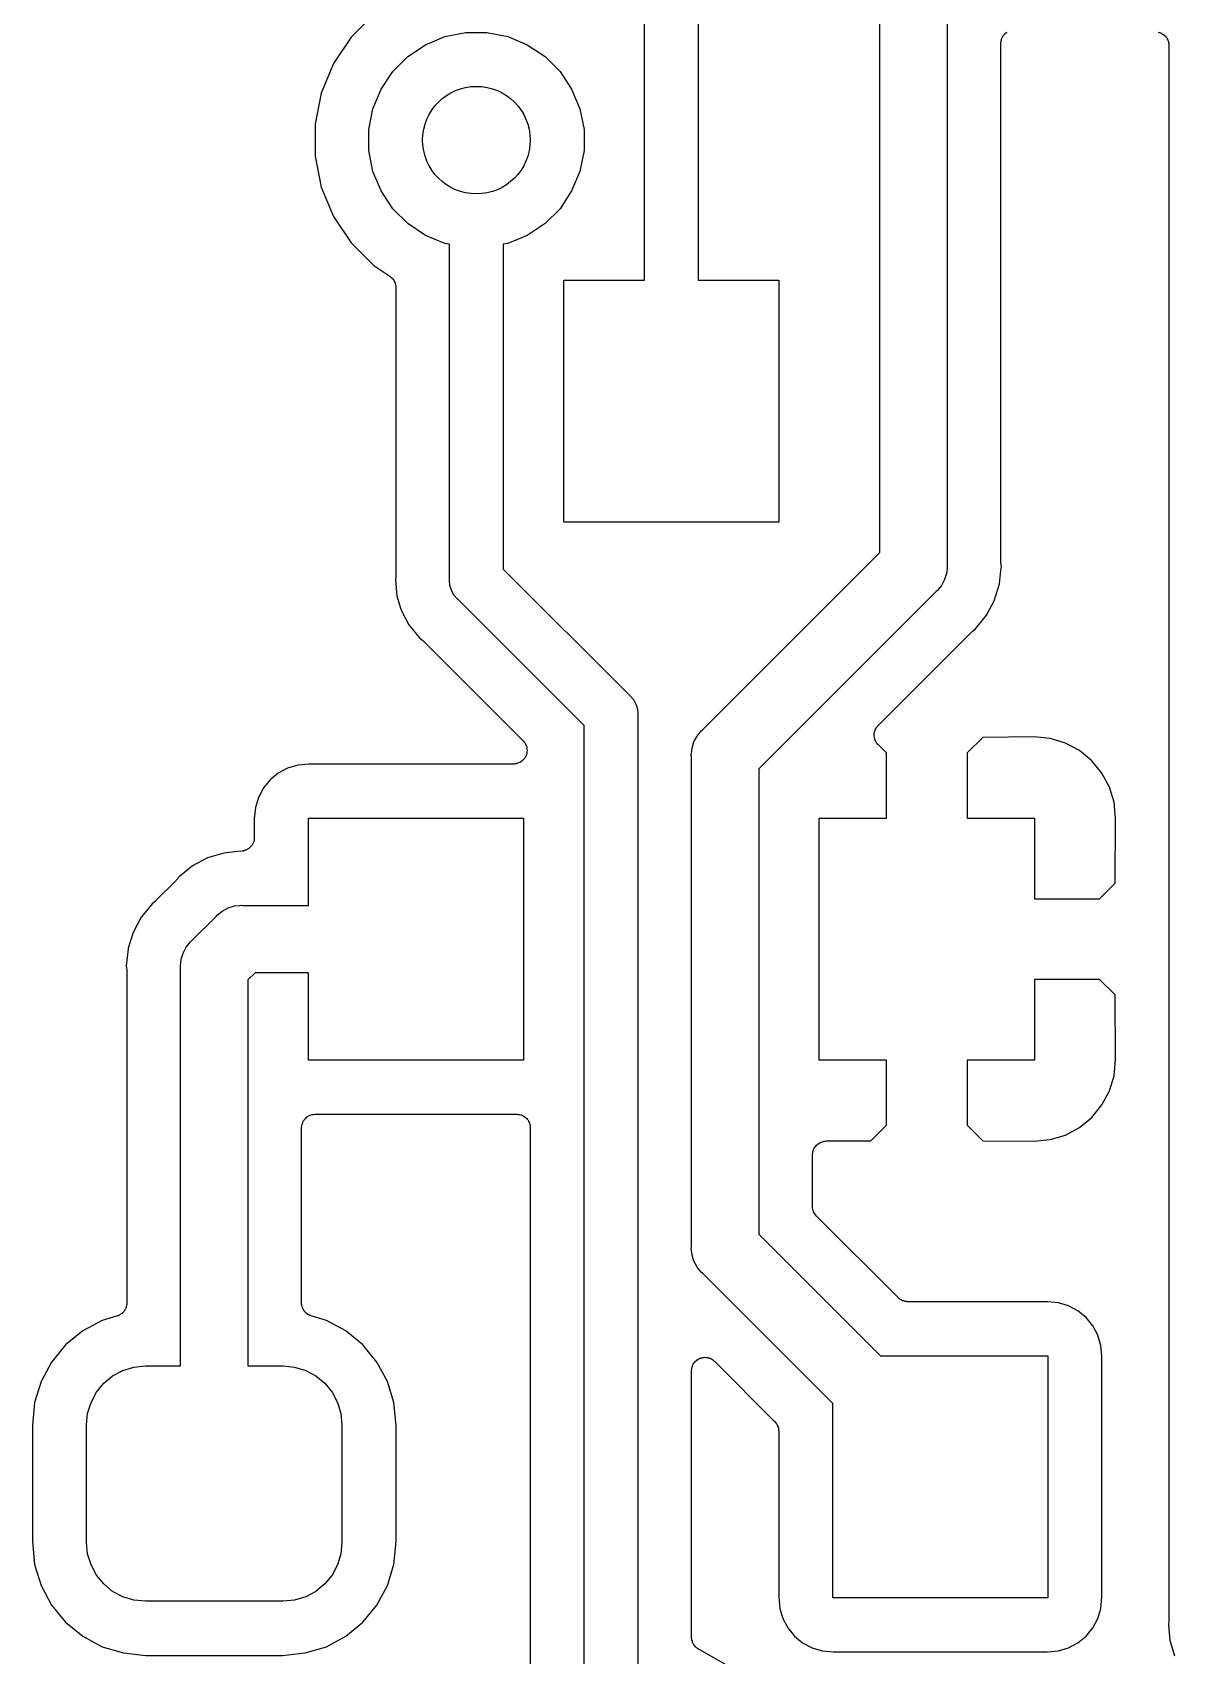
# Model space of a CAD drawing. Extents: x 150 to 178.5, y -114.8 to -80.
# Drawn here: x 164.72 to 168.97, y -110.06 to -104.03 of the extents above; entities that cross this region are included whole.
import ezdxf

# ---------------------------------------------------------------- set-up
doc = ezdxf.new("R2010")
doc.units = 0
doc.header["$MEASUREMENT"] = 0
doc.layers.add('BLACK', color=7, linetype='CONTINUOUS')

msp = doc.modelspace()

# ---------------------------------------------------------------- linework, layer by layer
at = {"layer": 'BLACK', "linetype": 'CONTINUOUS'}
for p, q in [((167, -104.95), (167, -101.345)), ((167.2, -101.381), (167.2, -104.95)), ((168.125, -103.938), (168.125, -106.009)), ((165.993, -103.962), (165.909, -104.046)), ((167.875, -105.963), (167.875, -103.983)), ((165.909, -104.046), (165.843, -104.144)), ((166.186, -104.074), (166.258, -104.044)), ((166.258, -104.044), (166.336, -104.029)), ((166.336, -104.029), (166.414, -104.029)), ((166.414, -104.029), (166.492, -104.044)), ((166.492, -104.044), (166.564, -104.074)), ((168.326, -104.059), (168.327, -104.057)), ((168.326, -104.062), (168.326, -104.059)), ((168.327, -104.055), (168.328, -104.052)), ((168.327, -104.057), (168.327, -104.055)), ((168.328, -104.052), (168.329, -104.05)), ((168.329, -104.05), (168.33, -104.048)), ((168.33, -104.048), (168.331, -104.046)), ((168.331, -104.046), (168.332, -104.043)), ((168.332, -104.043), (168.334, -104.041)), ((168.334, -104.041), (168.335, -104.039)), ((168.335, -104.039), (168.336, -104.038)), ((168.336, -104.038), (168.338, -104.036)), ((168.338, -104.036), (168.34, -104.034)), ((168.34, -104.034), (168.342, -104.032)), ((168.342, -104.032), (168.343, -104.031)), ((168.343, -104.031), (168.346, -104.029)), ((168.346, -104.029), (168.348, -104.028)), ((168.91, -104.027), (168.915, -104.029)), ((168.915, -104.029), (168.919, -104.03)), ((168.919, -104.03), (168.92, -104.03)), ((168.92, -104.03), (168.92, -104.03)), ((168.92, -104.03), (168.924, -104.033)), ((168.924, -104.033), (168.928, -104.035)), ((168.928, -104.035), (168.928, -104.035)), ((168.928, -104.035), (168.928, -104.035)), ((168.928, -104.035), (168.932, -104.038)), ((168.932, -104.038), (168.935, -104.041)), ((168.935, -104.041), (168.936, -104.041)), ((168.936, -104.041), (168.936, -104.041)), ((168.936, -104.041), (168.939, -104.045)), ((168.939, -104.045), (168.942, -104.049)), ((168.942, -104.049), (168.942, -104.049)), ((168.942, -104.049), (168.942, -104.049)), ((168.942, -104.049), (168.944, -104.053)), ((168.944, -104.053), (168.946, -104.057)), ((168.946, -104.057), (168.946, -104.057)), ((168.946, -104.057), (168.946, -104.057)), ((168.946, -104.057), (168.948, -104.062)), ((166.064, -104.174), (166.12, -104.118)), ((166.12, -104.118), (166.186, -104.074)), ((166.564, -104.074), (166.63, -104.118)), ((166.63, -104.118), (166.686, -104.174)), ((168.325, -104.064), (168.326, -104.062)), ((168.325, -104.066), (168.325, -104.064)), ((168.325, -104.069), (168.325, -104.066)), ((168.325, -105.997), (168.325, -104.069)), ((168.325, -104.069), (168.325, -104.069)), ((168.948, -104.062), (168.949, -104.066)), ((168.949, -104.066), (168.949, -104.067)), ((168.949, -104.067), (168.949, -104.067)), ((168.949, -104.067), (168.95, -104.071)), ((168.95, -104.071), (168.95, -104.076)), ((168.95, -104.076), (168.95, -109.933)), ((165.843, -104.144), (165.798, -104.254)), ((166.021, -104.239), (166.064, -104.174)), ((166.686, -104.174), (166.729, -104.239)), ((165.99, -104.312), (166.021, -104.239)), ((166.729, -104.239), (166.76, -104.312)), ((165.798, -104.254), (165.775, -104.369)), ((165.975, -104.389), (165.99, -104.312)), ((166.76, -104.312), (166.775, -104.389)), ((165.775, -104.369), (165.775, -104.488)), ((165.975, -104.468), (165.975, -104.389)), ((166.775, -104.389), (166.775, -104.468)), ((165.99, -104.545), (165.975, -104.468)), ((166.775, -104.468), (166.76, -104.545)), ((165.775, -104.488), (165.798, -104.604)), ((166.021, -104.618), (165.99, -104.545)), ((166.76, -104.545), (166.729, -104.618)), ((165.798, -104.604), (165.843, -104.713)), ((166.064, -104.684), (166.021, -104.618)), ((166.729, -104.618), (166.686, -104.684)), ((165.843, -104.713), (165.909, -104.811)), ((166.12, -104.739), (166.064, -104.684)), ((166.686, -104.684), (166.63, -104.739)), ((166.186, -104.783), (166.12, -104.739)), ((166.258, -104.813), (166.186, -104.783)), ((166.564, -104.783), (166.492, -104.813)), ((166.63, -104.739), (166.564, -104.783)), ((165.909, -104.811), (165.993, -104.895)), ((166.275, -104.816), (166.258, -104.813)), ((166.275, -106.06), (166.275, -104.816)), ((166.492, -104.813), (166.475, -104.816)), ((166.475, -104.816), (166.475, -106.024)), ((165.993, -104.895), (166.053, -104.935)), ((166.053, -104.935), (166.053, -104.935)), ((166.053, -104.935), (166.053, -104.935)), ((166.053, -104.935), (166.053, -104.935)), ((166.053, -104.935), (166.053, -104.935)), ((166.053, -104.935), (166.057, -104.938)), ((166.057, -104.938), (166.06, -104.941)), ((166.06, -104.941), (166.061, -104.941)), ((166.061, -104.941), (166.061, -104.942)), ((166.061, -104.942), (166.064, -104.945)), ((166.064, -104.945), (166.067, -104.949)), ((166.067, -104.949), (166.067, -104.949)), ((166.067, -104.949), (166.067, -104.949)), ((166.067, -104.949), (166.069, -104.953)), ((166.069, -104.953), (166.071, -104.957)), ((166.071, -104.957), (166.071, -104.958)), ((166.071, -104.958), (166.071, -104.958)), ((166.071, -104.958), (166.073, -104.962)), ((166.073, -104.962), (166.074, -104.967)), ((166.7, -105.85), (166.7, -104.95)), ((166.7, -104.95), (167, -104.95)), ((167.2, -104.95), (167.5, -104.95)), ((167.5, -104.95), (167.5, -105.85)), ((166.074, -104.967), (166.074, -104.967)), ((166.074, -104.967), (166.074, -104.967)), ((166.074, -104.967), (166.075, -104.972)), ((166.075, -104.972), (166.075, -104.976)), ((166.075, -104.976), (166.075, -106.048)), ((167.5, -105.85), (166.7, -105.85)), ((167.216, -106.622), (167.875, -105.963)), ((166.075, -106.048), (166.075, -106.049)), ((166.075, -106.049), (166.075, -106.051)), ((166.075, -106.051), (166.075, -106.053)), ((166.475, -106.024), (166.942, -106.491)), ((168.123, -106.04), (168.116, -106.063)), ((168.125, -106.021), (168.123, -106.04)), ((168.125, -106.009), (168.126, -106.015)), ((168.126, -106.015), (168.125, -106.021)), ((168.125, -106.021), (168.125, -106.021)), ((168.32, -106.079), (168.325, -106.029)), ((168.325, -105.999), (168.325, -105.997)), ((168.325, -106.001), (168.325, -105.999)), ((168.327, -106.015), (168.325, -106.001)), ((168.325, -106.001), (168.325, -106.001)), ((168.325, -106.029), (168.327, -106.015)), ((168.325, -106.029), (168.325, -106.029)), ((166.075, -106.053), (166.074, -106.065)), ((166.074, -106.065), (166.079, -106.124)), ((166.275, -106.065), (166.275, -106.06)), ((166.276, -106.085), (166.275, -106.065)), ((166.282, -106.103), (166.276, -106.085)), ((166.291, -106.121), (166.282, -106.103)), ((166.282, -106.103), (166.282, -106.103)), ((168.084, -106.108), (167.425, -106.767)), ((168.089, -106.104), (168.084, -106.108)), ((168.093, -106.099), (168.089, -106.104)), ((168.104, -106.085), (168.093, -106.099)), ((168.093, -106.099), (168.093, -106.099)), ((168.116, -106.063), (168.104, -106.085)), ((168.104, -106.085), (168.104, -106.085)), ((168.302, -106.138), (168.32, -106.079)), ((166.079, -106.124), (166.093, -106.17)), ((166.093, -106.17), (166.093, -106.17)), ((166.093, -106.17), (166.096, -106.18)), ((166.304, -106.136), (166.291, -106.121)), ((166.308, -106.139), (166.304, -106.136)), ((166.775, -106.606), (166.308, -106.139)), ((168.272, -106.196), (168.302, -106.14)), ((168.302, -106.14), (168.302, -106.138)), ((168.302, -106.138), (168.302, -106.138)), ((166.096, -106.18), (166.124, -106.232)), ((166.124, -106.232), (166.162, -106.278)), ((168.231, -106.246), (168.262, -106.208)), ((168.262, -106.208), (168.272, -106.196)), ((168.262, -106.208), (168.262, -106.208)), ((166.162, -106.278), (166.171, -106.286)), ((166.171, -106.286), (166.172, -106.286)), ((166.172, -106.286), (166.173, -106.288)), ((166.173, -106.288), (166.175, -106.289)), ((166.175, -106.289), (166.549, -106.663)), ((167.869, -106.606), (168.217, -106.258)), ((168.217, -106.257), (168.219, -106.256)), ((168.217, -106.258), (168.217, -106.257)), ((168.219, -106.256), (168.22, -106.255)), ((168.22, -106.255), (168.231, -106.246)), ((166.942, -106.491), (166.946, -106.494)), ((166.946, -106.494), (166.959, -106.509)), ((166.959, -106.509), (166.965, -106.522)), ((166.965, -106.522), (166.968, -106.527)), ((166.968, -106.527), (166.971, -106.537)), ((166.971, -106.537), (166.974, -106.545)), ((166.974, -106.545), (166.975, -106.56)), ((166.975, -106.56), (166.975, -106.56)), ((166.975, -106.56), (166.975, -106.565)), ((166.975, -106.565), (166.975, -106.57)), ((166.975, -106.57), (166.975, -110.142)), ((166.775, -110.199), (166.775, -106.606)), ((167.184, -106.667), (167.196, -106.645)), ((167.196, -106.645), (167.211, -106.626)), ((167.211, -106.626), (167.216, -106.622)), ((167.854, -106.636), (167.855, -106.632)), ((167.854, -106.641), (167.854, -106.636)), ((167.854, -106.646), (167.854, -106.641)), ((167.854, -106.641), (167.854, -106.641)), ((167.854, -106.641), (167.854, -106.641)), ((167.855, -106.651), (167.854, -106.646)), ((167.855, -106.631), (167.856, -106.627)), ((167.855, -106.632), (167.855, -106.631)), ((167.855, -106.631), (167.855, -106.631)), ((167.856, -106.656), (167.855, -106.651)), ((167.855, -106.651), (167.855, -106.651)), ((167.855, -106.651), (167.855, -106.651)), ((167.856, -106.627), (167.858, -106.622)), ((167.857, -106.66), (167.856, -106.656)), ((167.858, -106.622), (167.86, -106.618)), ((167.858, -106.622), (167.858, -106.622)), ((167.858, -106.622), (167.858, -106.622)), ((167.86, -106.618), (167.862, -106.614)), ((167.862, -106.614), (167.862, -106.613)), ((167.862, -106.613), (167.863, -106.613)), ((167.863, -106.613), (167.866, -106.61)), ((167.866, -106.61), (167.869, -106.606)), ((168.258, -106.65), (168.2, -106.708)), ((168.448, -106.648), (168.258, -106.65)), ((168.509, -106.654), (168.448, -106.648)), ((168.565, -106.671), (168.509, -106.654)), ((166.549, -106.663), (166.55, -106.664)), ((166.55, -106.664), (166.55, -106.664)), ((166.55, -106.664), (166.55, -106.664)), ((166.55, -106.664), (166.55, -106.664)), ((166.55, -106.664), (166.553, -106.668)), ((166.553, -106.668), (166.556, -106.671)), ((166.556, -106.671), (166.556, -106.671)), ((166.556, -106.671), (166.556, -106.672)), ((166.556, -106.672), (166.558, -106.676)), ((166.558, -106.676), (166.56, -106.68)), ((166.56, -106.68), (166.56, -106.68)), ((166.56, -106.68), (166.56, -106.68)), ((166.56, -106.68), (166.562, -106.685)), ((166.561, -106.713), (166.56, -106.718)), ((166.563, -106.709), (166.561, -106.713)), ((166.562, -106.685), (166.563, -106.689)), ((166.563, -106.689), (166.563, -106.69)), ((166.563, -106.69), (166.563, -106.69)), ((166.563, -106.69), (166.563, -106.694)), ((166.563, -106.694), (166.564, -106.699)), ((166.564, -106.699), (166.563, -106.704)), ((166.563, -106.704), (166.563, -106.709)), ((166.563, -106.709), (166.563, -106.709)), ((166.563, -106.709), (166.563, -106.709)), ((166.564, -106.699), (166.564, -106.699)), ((166.564, -106.699), (166.564, -106.699)), ((167.174, -106.715), (167.175, -106.709)), ((167.175, -106.721), (167.174, -106.715)), ((167.175, -106.709), (167.177, -106.69)), ((167.175, -106.709), (167.175, -106.709)), ((167.177, -106.69), (167.184, -106.667)), ((167.858, -106.66), (167.857, -106.66)), ((167.86, -106.665), (167.858, -106.66)), ((167.858, -106.66), (167.858, -106.66)), ((167.862, -106.669), (167.86, -106.665)), ((167.865, -106.673), (167.862, -106.669)), ((167.862, -106.669), (167.862, -106.669)), ((167.862, -106.669), (167.862, -106.669)), ((167.868, -106.676), (167.865, -106.673)), ((167.868, -106.677), (167.868, -106.676)), ((167.869, -106.677), (167.868, -106.677)), ((167.868, -106.677), (167.868, -106.677)), ((167.868, -106.677), (167.868, -106.677)), ((167.9, -106.708), (167.869, -106.677)), ((167.9, -106.95), (167.9, -106.708)), ((168.2, -106.708), (168.2, -106.95)), ((168.617, -106.699), (168.565, -106.671)), ((168.663, -106.737), (168.617, -106.699)), ((165.673, -106.764), (165.638, -106.783)), ((165.711, -106.753), (165.673, -106.764)), ((165.752, -106.749), (165.711, -106.753)), ((166.514, -106.749), (165.752, -106.749)), ((166.518, -106.748), (166.514, -106.749)), ((166.523, -106.748), (166.518, -106.748)), ((166.524, -106.748), (166.523, -106.748)), ((166.523, -106.748), (166.523, -106.748)), ((166.528, -106.746), (166.524, -106.748)), ((166.533, -106.745), (166.528, -106.746)), ((166.537, -106.743), (166.533, -106.745)), ((166.533, -106.745), (166.533, -106.745)), ((166.533, -106.745), (166.533, -106.745)), ((166.541, -106.741), (166.537, -106.743)), ((166.545, -106.737), (166.541, -106.74)), ((166.541, -106.74), (166.541, -106.74)), ((166.541, -106.74), (166.541, -106.741)), ((166.549, -106.734), (166.545, -106.737)), ((166.552, -106.73), (166.549, -106.734)), ((166.549, -106.734), (166.549, -106.734)), ((166.549, -106.734), (166.549, -106.734)), ((166.555, -106.727), (166.552, -106.73)), ((166.558, -106.722), (166.555, -106.727)), ((166.555, -106.727), (166.555, -106.727)), ((166.555, -106.727), (166.555, -106.727)), ((166.56, -106.718), (166.558, -106.722)), ((166.56, -106.718), (166.56, -106.718)), ((166.56, -106.718), (166.56, -106.718)), ((167.175, -108.544), (167.175, -106.721)), ((167.425, -106.767), (167.425, -108.498)), ((168.701, -106.783), (168.663, -106.737)), ((165.608, -106.808), (165.583, -106.838)), ((165.638, -106.783), (165.608, -106.808)), ((168.729, -106.835), (168.701, -106.783)), ((168.746, -106.891), (168.729, -106.835)), ((165.564, -106.873), (165.553, -106.911)), ((165.583, -106.838), (165.564, -106.873)), ((168.752, -106.952), (168.746, -106.891)), ((165.553, -106.911), (165.549, -106.952)), ((165.549, -106.952), (165.549, -107.023)), ((165.75, -107.275), (165.75, -106.95)), ((165.75, -106.95), (166.55, -106.95)), ((166.55, -106.95), (166.55, -107.85)), ((167.65, -107.85), (167.65, -106.95)), ((167.65, -106.95), (167.9, -106.95)), ((168.2, -106.95), (168.45, -106.95)), ((168.45, -106.95), (168.45, -107.25)), ((168.75, -107.192), (168.752, -106.952)), ((165.486, -107.075), (165.436, -107.08)), ((165.504, -107.073), (165.486, -107.075)), ((165.486, -107.075), (165.486, -107.075)), ((165.506, -107.073), (165.504, -107.073)), ((165.508, -107.072), (165.506, -107.073)), ((165.511, -107.072), (165.508, -107.072)), ((165.513, -107.071), (165.511, -107.072)), ((165.515, -107.07), (165.513, -107.071)), ((165.518, -107.07), (165.515, -107.07)), ((165.52, -107.068), (165.518, -107.07)), ((165.522, -107.067), (165.52, -107.068)), ((165.524, -107.066), (165.522, -107.067)), ((165.526, -107.065), (165.524, -107.066)), ((165.528, -107.063), (165.526, -107.065)), ((165.53, -107.062), (165.528, -107.063)), ((165.532, -107.06), (165.53, -107.062)), ((165.534, -107.059), (165.532, -107.06)), ((165.535, -107.057), (165.534, -107.059)), ((165.537, -107.055), (165.535, -107.057)), ((165.539, -107.053), (165.537, -107.055)), ((165.54, -107.052), (165.539, -107.053)), ((165.541, -107.049), (165.54, -107.052)), ((165.543, -107.047), (165.541, -107.049)), ((165.544, -107.045), (165.543, -107.047)), ((165.545, -107.043), (165.544, -107.045)), ((165.546, -107.04), (165.545, -107.043)), ((165.547, -107.038), (165.546, -107.04)), ((165.548, -107.034), (165.547, -107.036)), ((165.547, -107.036), (165.547, -107.038)), ((165.549, -107.029), (165.548, -107.031)), ((165.548, -107.031), (165.548, -107.034)), ((165.549, -107.023), (165.549, -107.024)), ((165.549, -107.024), (165.549, -107.026)), ((165.549, -107.026), (165.549, -107.029)), ((165.319, -107.128), (165.269, -107.169)), ((165.375, -107.098), (165.319, -107.128)), ((165.436, -107.08), (165.375, -107.098)), ((165.257, -107.183), (165.183, -107.257)), ((165.258, -107.182), (165.257, -107.183)), ((165.26, -107.18), (165.258, -107.182)), ((165.269, -107.169), (165.26, -107.18)), ((165.26, -107.18), (165.26, -107.18)), ((168.692, -107.25), (168.75, -107.192)), ((165.181, -107.259), (165.18, -107.26)), ((165.183, -107.258), (165.181, -107.259)), ((165.183, -107.257), (165.183, -107.258)), ((168.45, -107.25), (168.692, -107.25)), ((165.128, -107.319), (165.112, -107.35)), ((165.154, -107.288), (165.128, -107.319)), ((165.169, -107.269), (165.154, -107.288)), ((165.154, -107.288), (165.154, -107.288)), ((165.18, -107.26), (165.169, -107.269)), ((165.316, -107.407), (165.407, -107.316)), ((165.407, -107.316), (165.411, -107.311)), ((165.411, -107.311), (165.416, -107.307)), ((165.416, -107.307), (165.43, -107.296)), ((165.416, -107.307), (165.416, -107.307)), ((165.43, -107.296), (165.452, -107.284)), ((165.43, -107.296), (165.43, -107.296)), ((165.43, -107.296), (165.43, -107.296)), ((165.452, -107.284), (165.475, -107.277)), ((165.475, -107.277), (165.494, -107.275)), ((165.494, -107.275), (165.5, -107.274)), ((165.494, -107.275), (165.494, -107.275)), ((165.5, -107.274), (165.506, -107.275)), ((165.506, -107.275), (165.75, -107.275)), ((165.098, -107.375), (165.08, -107.434)), ((165.112, -107.35), (165.098, -107.375)), ((165.08, -107.436), (165.073, -107.5)), ((165.08, -107.434), (165.08, -107.434)), ((165.08, -107.434), (165.08, -107.436)), ((165.284, -107.452), (165.296, -107.43)), ((165.296, -107.43), (165.307, -107.416)), ((165.307, -107.416), (165.311, -107.411)), ((165.307, -107.416), (165.307, -107.416)), ((165.311, -107.411), (165.316, -107.407)), ((165.073, -107.5), (165.075, -107.514)), ((165.274, -107.5), (165.277, -107.475)), ((165.275, -107.506), (165.274, -107.5)), ((165.277, -107.475), (165.284, -107.452)), ((165.075, -107.514), (165.075, -107.514)), ((165.075, -107.514), (165.075, -107.516)), ((165.075, -107.516), (165.075, -107.518)), ((165.075, -107.518), (165.075, -108.754)), ((165.275, -108.987), (165.275, -107.506)), ((165.552, -107.525), (165.525, -107.552)), ((165.525, -107.552), (165.525, -108.987)), ((165.75, -107.525), (165.552, -107.525)), ((165.75, -107.85), (165.75, -107.525)), ((168.45, -107.55), (168.45, -107.85)), ((168.692, -107.55), (168.45, -107.55)), ((168.75, -107.608), (168.692, -107.55)), ((168.752, -107.848), (168.75, -107.608)), ((166.55, -107.85), (165.75, -107.85)), ((167.9, -107.85), (167.65, -107.85)), ((167.9, -108.092), (167.9, -107.85)), ((168.45, -107.85), (168.2, -107.85)), ((168.2, -107.85), (168.2, -108.092)), ((168.746, -107.909), (168.752, -107.848)), ((168.729, -107.965), (168.746, -107.909)), ((168.701, -108.017), (168.729, -107.965)), ((168.663, -108.063), (168.701, -108.017)), ((165.725, -108.101), (165.726, -108.096)), ((165.725, -108.754), (165.725, -108.101)), ((165.725, -108.101), (165.725, -108.101)), ((165.725, -108.101), (165.725, -108.101)), ((165.725, -108.101), (165.725, -108.101)), ((165.725, -108.101), (165.725, -108.101)), ((165.726, -108.091), (165.728, -108.086)), ((165.726, -108.096), (165.726, -108.091)), ((165.726, -108.091), (165.726, -108.091)), ((165.726, -108.091), (165.726, -108.091)), ((165.728, -108.086), (165.729, -108.082)), ((165.729, -108.082), (165.731, -108.077)), ((165.729, -108.082), (165.729, -108.082)), ((165.729, -108.082), (165.729, -108.082)), ((165.731, -108.077), (165.734, -108.073)), ((165.734, -108.073), (165.737, -108.069)), ((165.734, -108.073), (165.734, -108.073)), ((165.734, -108.073), (165.734, -108.073)), ((165.737, -108.069), (165.74, -108.066)), ((165.74, -108.065), (165.744, -108.063)), ((165.74, -108.066), (165.74, -108.065)), ((165.74, -108.066), (165.74, -108.066)), ((165.744, -108.063), (165.747, -108.06)), ((165.747, -108.06), (165.747, -108.059)), ((165.747, -108.059), (165.748, -108.059)), ((165.748, -108.059), (165.752, -108.057)), ((165.752, -108.057), (165.756, -108.055)), ((165.756, -108.055), (165.761, -108.054)), ((165.756, -108.055), (165.756, -108.055)), ((165.756, -108.055), (165.756, -108.055)), ((165.761, -108.054), (165.765, -108.052)), ((165.765, -108.052), (165.765, -108.052)), ((165.765, -108.052), (165.766, -108.052)), ((165.766, -108.052), (165.77, -108.052)), ((165.77, -108.052), (165.775, -108.051)), ((165.775, -108.051), (166.525, -108.051)), ((166.525, -108.051), (166.525, -108.051)), ((166.525, -108.051), (166.525, -108.051)), ((166.525, -108.051), (166.525, -108.051)), ((166.525, -108.051), (166.526, -108.051)), ((166.526, -108.051), (166.53, -108.052)), ((166.53, -108.052), (166.535, -108.052)), ((166.535, -108.052), (166.535, -108.052)), ((166.535, -108.052), (166.535, -108.052)), ((166.535, -108.052), (166.54, -108.054)), ((166.54, -108.054), (166.544, -108.055)), ((166.544, -108.055), (166.545, -108.055)), ((166.545, -108.055), (166.545, -108.055)), ((166.545, -108.055), (166.549, -108.058)), ((166.549, -108.058), (166.553, -108.06)), ((166.553, -108.06), (166.553, -108.06)), ((166.553, -108.06), (166.553, -108.06)), ((166.553, -108.06), (166.557, -108.063)), ((166.557, -108.063), (166.56, -108.066)), ((166.56, -108.066), (166.561, -108.066)), ((166.561, -108.066), (166.561, -108.066)), ((166.561, -108.066), (166.564, -108.07)), ((166.564, -108.07), (166.567, -108.074)), ((166.567, -108.074), (166.567, -108.074)), ((166.567, -108.074), (166.567, -108.074)), ((166.567, -108.074), (166.569, -108.078)), ((166.569, -108.078), (166.571, -108.082)), ((166.571, -108.082), (166.571, -108.082)), ((166.571, -108.082), (166.571, -108.082)), ((166.571, -108.082), (166.573, -108.087)), ((166.573, -108.087), (166.574, -108.091)), ((166.574, -108.091), (166.574, -108.092)), ((166.574, -108.092), (166.574, -108.092)), ((166.574, -108.092), (166.575, -108.096)), ((166.575, -108.096), (166.575, -108.101)), ((166.575, -108.101), (166.575, -110.195)), ((167.842, -108.15), (167.9, -108.092)), ((168.2, -108.092), (168.258, -108.15)), ((168.565, -108.129), (168.617, -108.101)), ((168.617, -108.101), (168.663, -108.063)), ((167.64, -108.166), (167.644, -108.163)), ((167.644, -108.163), (167.647, -108.16)), ((167.647, -108.16), (167.647, -108.16)), ((167.647, -108.16), (167.648, -108.16)), ((167.648, -108.16), (167.652, -108.158)), ((167.652, -108.158), (167.656, -108.155)), ((167.656, -108.155), (167.661, -108.154)), ((167.656, -108.155), (167.656, -108.155)), ((167.656, -108.155), (167.656, -108.155)), ((167.661, -108.154), (167.665, -108.153)), ((167.665, -108.153), (167.665, -108.152)), ((167.665, -108.152), (167.666, -108.152)), ((167.666, -108.152), (167.67, -108.152)), ((167.67, -108.152), (167.675, -108.151)), ((167.675, -108.151), (167.842, -108.15)), ((168.258, -108.15), (168.448, -108.152)), ((168.448, -108.152), (168.509, -108.146)), ((168.509, -108.146), (168.565, -108.129)), ((167.625, -108.201), (167.626, -108.196)), ((167.625, -108.395), (167.625, -108.201)), ((167.625, -108.201), (167.625, -108.201)), ((167.626, -108.191), (167.627, -108.187)), ((167.626, -108.192), (167.626, -108.191)), ((167.626, -108.191), (167.626, -108.191)), ((167.626, -108.196), (167.626, -108.192)), ((167.627, -108.187), (167.629, -108.182)), ((167.629, -108.182), (167.631, -108.178)), ((167.629, -108.182), (167.629, -108.182)), ((167.629, -108.182), (167.629, -108.182)), ((167.631, -108.178), (167.633, -108.174)), ((167.633, -108.174), (167.634, -108.174)), ((167.634, -108.173), (167.637, -108.17)), ((167.634, -108.174), (167.634, -108.173)), ((167.637, -108.17), (167.639, -108.166)), ((167.639, -108.166), (167.64, -108.166)), ((167.64, -108.166), (167.64, -108.166)), ((167.625, -108.399), (167.625, -108.395)), ((167.626, -108.404), (167.625, -108.399)), ((167.627, -108.409), (167.626, -108.404)), ((167.626, -108.404), (167.626, -108.404)), ((167.626, -108.404), (167.626, -108.404)), ((167.629, -108.413), (167.627, -108.409)), ((167.629, -108.414), (167.629, -108.413)), ((167.629, -108.413), (167.629, -108.413)), ((167.631, -108.418), (167.629, -108.414)), ((167.633, -108.422), (167.631, -108.418)), ((167.636, -108.426), (167.633, -108.422)), ((167.633, -108.422), (167.633, -108.422)), ((167.633, -108.422), (167.633, -108.422)), ((167.639, -108.43), (167.636, -108.426)), ((167.64, -108.43), (167.639, -108.43)), ((167.944, -108.734), (167.64, -108.43)), ((167.64, -108.43), (167.64, -108.43)), ((167.64, -108.43), (167.64, -108.43)), ((167.64, -108.43), (167.64, -108.43)), ((167.425, -108.498), (167.877, -108.95)), ((167.174, -108.55), (167.175, -108.544)), ((167.177, -108.575), (167.174, -108.55)), ((167.184, -108.598), (167.177, -108.575)), ((167.196, -108.62), (167.184, -108.598)), ((167.206, -108.633), (167.196, -108.62)), ((167.211, -108.639), (167.206, -108.633)), ((167.216, -108.643), (167.211, -108.639)), ((167.7, -109.127), (167.216, -108.643)), ((165.073, -108.768), (165.072, -108.771)), ((165.074, -108.764), (165.073, -108.766)), ((165.073, -108.766), (165.073, -108.768)), ((165.075, -108.759), (165.074, -108.761)), ((165.074, -108.761), (165.074, -108.764)), ((165.075, -108.754), (165.075, -108.754)), ((165.075, -108.754), (165.075, -108.756)), ((165.075, -108.756), (165.075, -108.759)), ((165.725, -108.756), (165.725, -108.754)), ((165.725, -108.758), (165.725, -108.756)), ((165.726, -108.761), (165.725, -108.758)), ((165.726, -108.763), (165.726, -108.761)), ((165.727, -108.765), (165.726, -108.763)), ((165.727, -108.768), (165.727, -108.765)), ((165.728, -108.77), (165.727, -108.768)), ((167.947, -108.737), (167.944, -108.734)), ((167.951, -108.74), (167.947, -108.737)), ((167.955, -108.742), (167.951, -108.74)), ((167.951, -108.74), (167.951, -108.74)), ((167.951, -108.74), (167.951, -108.74)), ((167.959, -108.745), (167.955, -108.742)), ((167.96, -108.745), (167.959, -108.745)), ((167.964, -108.746), (167.96, -108.745)), ((167.96, -108.745), (167.96, -108.745)), ((167.969, -108.748), (167.964, -108.746)), ((167.974, -108.748), (167.969, -108.748)), ((167.969, -108.748), (167.969, -108.748)), ((167.969, -108.748), (167.969, -108.748)), ((167.978, -108.749), (167.974, -108.748)), ((167.979, -108.749), (167.978, -108.749)), ((168.498, -108.749), (167.979, -108.749)), ((167.979, -108.749), (167.979, -108.749)), ((167.979, -108.749), (167.979, -108.749)), ((167.979, -108.749), (167.979, -108.749)), ((168.539, -108.753), (168.498, -108.749)), ((168.577, -108.764), (168.539, -108.753)), ((168.612, -108.783), (168.577, -108.764)), ((164.983, -108.818), (164.911, -108.857)), ((165.04, -108.801), (164.983, -108.818)), ((165.042, -108.801), (165.04, -108.801)), ((165.044, -108.8), (165.042, -108.801)), ((165.046, -108.799), (165.044, -108.8)), ((165.049, -108.798), (165.046, -108.799)), ((165.05, -108.796), (165.049, -108.798)), ((165.052, -108.795), (165.05, -108.796)), ((165.054, -108.794), (165.052, -108.795)), ((165.057, -108.792), (165.054, -108.794)), ((165.058, -108.791), (165.057, -108.792)), ((165.06, -108.789), (165.058, -108.791)), ((165.062, -108.787), (165.06, -108.789)), ((165.064, -108.785), (165.062, -108.787)), ((165.065, -108.783), (165.064, -108.785)), ((165.066, -108.782), (165.065, -108.783)), ((165.068, -108.779), (165.066, -108.782)), ((165.069, -108.777), (165.068, -108.779)), ((165.07, -108.775), (165.069, -108.777)), ((165.071, -108.773), (165.07, -108.775)), ((165.072, -108.771), (165.071, -108.773)), ((165.729, -108.773), (165.728, -108.77)), ((165.73, -108.775), (165.729, -108.773)), ((165.731, -108.777), (165.73, -108.775)), ((165.732, -108.779), (165.731, -108.777)), ((165.733, -108.781), (165.732, -108.779)), ((165.735, -108.783), (165.733, -108.781)), ((165.736, -108.785), (165.735, -108.783)), ((165.738, -108.787), (165.736, -108.785)), ((165.74, -108.789), (165.738, -108.787)), ((165.741, -108.79), (165.74, -108.789)), ((165.743, -108.792), (165.741, -108.79)), ((165.745, -108.793), (165.743, -108.792)), ((165.747, -108.795), (165.745, -108.793)), ((165.749, -108.796), (165.747, -108.795)), ((165.751, -108.797), (165.749, -108.796)), ((165.753, -108.798), (165.751, -108.797)), ((165.756, -108.8), (165.753, -108.798)), ((165.758, -108.8), (165.756, -108.8)), ((165.76, -108.801), (165.758, -108.8)), ((165.817, -108.818), (165.76, -108.801)), ((165.76, -108.801), (165.76, -108.801)), ((165.889, -108.857), (165.817, -108.818)), ((168.642, -108.808), (168.612, -108.783)), ((168.667, -108.838), (168.642, -108.808)), ((164.911, -108.857), (164.847, -108.909)), ((165.953, -108.909), (165.889, -108.857)), ((168.686, -108.873), (168.667, -108.838)), ((168.697, -108.911), (168.686, -108.873)), ((164.847, -108.909), (164.795, -108.973)), ((166.005, -108.973), (165.953, -108.909)), ((168.701, -108.952), (168.697, -108.911)), ((164.795, -108.973), (164.756, -109.046)), ((165.022, -109.024), (165.06, -109.004)), ((165.06, -109.004), (165.101, -108.992)), ((165.101, -108.992), (165.144, -108.987)), ((165.144, -108.987), (165.275, -108.987)), ((165.525, -108.987), (165.656, -108.987)), ((165.656, -108.987), (165.699, -108.992)), ((165.699, -108.992), (165.74, -109.004)), ((165.74, -109.004), (165.778, -109.024)), ((166.044, -109.046), (166.005, -108.973)), ((167.175, -109.005), (167.176, -109)), ((167.175, -109.997), (167.175, -109.005)), ((167.175, -109.005), (167.175, -109.005)), ((167.175, -109.005), (167.175, -109.005)), ((167.175, -109.005), (167.175, -109.005)), ((167.175, -109.005), (167.175, -109.005)), ((167.176, -108.995), (167.178, -108.99)), ((167.176, -109), (167.176, -108.995)), ((167.176, -108.995), (167.176, -108.995)), ((167.176, -108.995), (167.176, -108.995)), ((167.178, -108.99), (167.179, -108.986)), ((167.179, -108.986), (167.181, -108.981)), ((167.179, -108.986), (167.179, -108.986)), ((167.179, -108.986), (167.179, -108.986)), ((167.181, -108.981), (167.184, -108.977)), ((167.184, -108.977), (167.187, -108.973)), ((167.184, -108.977), (167.184, -108.977)), ((167.184, -108.977), (167.184, -108.977)), ((167.187, -108.973), (167.19, -108.97)), ((167.19, -108.97), (167.194, -108.967)), ((167.19, -108.97), (167.19, -108.97)), ((167.19, -108.97), (167.19, -108.97)), ((167.194, -108.967), (167.197, -108.964)), ((167.197, -108.964), (167.198, -108.964)), ((167.198, -108.963), (167.202, -108.961)), ((167.198, -108.964), (167.198, -108.963)), ((167.202, -108.961), (167.206, -108.959)), ((167.206, -108.959), (167.211, -108.958)), ((167.206, -108.959), (167.206, -108.959)), ((167.206, -108.959), (167.206, -108.959)), ((167.211, -108.958), (167.215, -108.956)), ((167.215, -108.956), (167.216, -108.956)), ((167.216, -108.956), (167.216, -108.956)), ((167.216, -108.956), (167.22, -108.956)), ((167.22, -108.956), (167.225, -108.955)), ((167.225, -108.955), (167.225, -108.955)), ((167.225, -108.955), (167.225, -108.955)), ((167.225, -108.955), (167.23, -108.956)), ((167.23, -108.956), (167.235, -108.956)), ((167.235, -108.956), (167.235, -108.956)), ((167.235, -108.956), (167.235, -108.956)), ((167.235, -108.956), (167.24, -108.958)), ((167.24, -108.958), (167.244, -108.959)), ((167.244, -108.959), (167.244, -108.959)), ((167.244, -108.959), (167.244, -108.959)), ((167.244, -108.959), (167.249, -108.961)), ((167.249, -108.961), (167.253, -108.964)), ((167.253, -108.964), (167.253, -108.964)), ((167.253, -108.964), (167.253, -108.964)), ((167.253, -108.964), (167.257, -108.967)), ((167.257, -108.967), (167.26, -108.97)), ((167.26, -108.97), (167.26, -108.97)), ((167.26, -108.97), (167.26, -108.97)), ((167.26, -108.97), (167.26, -108.97)), ((167.26, -108.97), (167.484, -109.194)), ((167.877, -108.95), (168.5, -108.95)), ((168.5, -108.95), (168.5, -109.85)), ((168.701, -109.848), (168.701, -108.952)), ((164.756, -109.046), (164.732, -109.124)), ((164.962, -109.085), (164.989, -109.052)), ((164.989, -109.052), (165.022, -109.024)), ((165.778, -109.024), (165.811, -109.052)), ((165.811, -109.052), (165.838, -109.085)), ((166.068, -109.124), (166.044, -109.046)), ((164.732, -109.124), (164.724, -109.209)), ((164.929, -109.164), (164.942, -109.123)), ((164.942, -109.123), (164.962, -109.085)), ((165.838, -109.085), (165.858, -109.123)), ((165.858, -109.123), (165.871, -109.164)), ((166.076, -109.209), (166.068, -109.124)), ((167.7, -109.85), (167.7, -109.127)), ((164.925, -109.206), (164.929, -109.164)), ((165.871, -109.164), (165.875, -109.206)), ((164.724, -109.209), (164.724, -109.641)), ((164.925, -109.644), (164.925, -109.206)), ((165.875, -109.206), (165.875, -109.644)), ((166.076, -109.641), (166.076, -109.209)), ((167.484, -109.194), (167.484, -109.194)), ((167.484, -109.194), (167.484, -109.194)), ((167.484, -109.194), (167.484, -109.194)), ((167.484, -109.194), (167.485, -109.194)), ((167.485, -109.194), (167.487, -109.198)), ((167.487, -109.198), (167.49, -109.201)), ((167.49, -109.201), (167.491, -109.202)), ((167.491, -109.202), (167.491, -109.202)), ((167.491, -109.202), (167.493, -109.206)), ((167.493, -109.206), (167.495, -109.21)), ((167.495, -109.21), (167.495, -109.21)), ((167.495, -109.21), (167.495, -109.211)), ((167.495, -109.211), (167.497, -109.215)), ((167.497, -109.215), (167.498, -109.219)), ((167.498, -109.219), (167.498, -109.22)), ((167.498, -109.22), (167.498, -109.22)), ((167.498, -109.22), (167.498, -109.225)), ((167.498, -109.225), (167.499, -109.229)), ((167.499, -109.229), (167.499, -109.848)), ((164.724, -109.641), (164.732, -109.726)), ((164.929, -109.686), (164.925, -109.644)), ((165.875, -109.644), (165.871, -109.686)), ((166.068, -109.726), (166.076, -109.641)), ((164.732, -109.726), (164.756, -109.804)), ((164.942, -109.727), (164.929, -109.686)), ((164.962, -109.765), (164.942, -109.727)), ((165.858, -109.727), (165.838, -109.765)), ((165.871, -109.686), (165.858, -109.727)), ((166.044, -109.804), (166.068, -109.726)), ((164.989, -109.798), (164.962, -109.765)), ((165.838, -109.765), (165.811, -109.798)), ((164.756, -109.804), (164.795, -109.877)), ((165.022, -109.826), (164.989, -109.798)), ((165.06, -109.846), (165.022, -109.826)), ((165.101, -109.858), (165.06, -109.846)), ((165.74, -109.846), (165.699, -109.858)), ((165.778, -109.826), (165.74, -109.846)), ((165.811, -109.798), (165.778, -109.826)), ((166.005, -109.877), (166.044, -109.804)), ((167.499, -109.848), (167.503, -109.889)), ((168.5, -109.85), (167.7, -109.85)), ((168.697, -109.889), (168.701, -109.848)), ((164.795, -109.877), (164.847, -109.941)), ((165.144, -109.862), (165.101, -109.858)), ((165.656, -109.862), (165.144, -109.862)), ((165.699, -109.858), (165.656, -109.862)), ((165.953, -109.941), (166.005, -109.877)), ((167.503, -109.889), (167.514, -109.927)), ((168.686, -109.927), (168.697, -109.889)), ((164.847, -109.941), (164.911, -109.993)), ((165.889, -109.993), (165.953, -109.941)), ((167.514, -109.927), (167.533, -109.962)), ((167.533, -109.962), (167.558, -109.992)), ((168.642, -109.992), (168.667, -109.962)), ((168.667, -109.962), (168.686, -109.927)), ((168.95, -109.938), (168.949, -109.95)), ((168.949, -109.95), (168.954, -110.009)), ((168.95, -109.933), (168.95, -109.933)), ((168.95, -109.933), (168.95, -109.936)), ((168.95, -109.936), (168.95, -109.938)), ((164.911, -109.993), (164.983, -110.032)), ((164.983, -110.032), (165.062, -110.055)), ((165.738, -110.055), (165.817, -110.032)), ((165.817, -110.032), (165.889, -109.993)), ((167.175, -109.998), (167.175, -109.997)), ((167.175, -110), (167.175, -109.998)), ((167.176, -110.003), (167.175, -110)), ((167.176, -110.006), (167.176, -110.003)), ((167.176, -110.008), (167.176, -110.006)), ((167.177, -110.009), (167.176, -110.008)), ((167.178, -110.012), (167.177, -110.009)), ((167.179, -110.016), (167.178, -110.012)), ((167.179, -110.017), (167.179, -110.016)), ((167.18, -110.018), (167.179, -110.017)), ((167.182, -110.021), (167.18, -110.018)), ((167.183, -110.024), (167.182, -110.021)), ((167.184, -110.025), (167.183, -110.024)), ((167.185, -110.027), (167.184, -110.025)), ((167.187, -110.029), (167.185, -110.027)), ((167.19, -110.032), (167.187, -110.029)), ((167.191, -110.033), (167.19, -110.032)), ((167.192, -110.034), (167.191, -110.033)), ((167.194, -110.036), (167.192, -110.034)), ((167.197, -110.038), (167.194, -110.036)), ((167.558, -109.992), (167.588, -110.017)), ((167.588, -110.017), (167.623, -110.036)), ((167.623, -110.036), (167.661, -110.047)), ((168.539, -110.047), (168.577, -110.036)), ((168.577, -110.036), (168.612, -110.017)), ((168.612, -110.017), (168.642, -109.992)), ((168.954, -110.009), (168.965, -110.044)), ((165.062, -110.055), (165.146, -110.064)), ((165.146, -110.064), (165.654, -110.064)), ((165.654, -110.064), (165.738, -110.055)), ((167.198, -110.039), (167.197, -110.038)), ((167.2, -110.04), (167.198, -110.039)), ((168.402, -110.724), (167.2, -110.04)), ((167.2, -110.04), (167.2, -110.04)), ((167.661, -110.047), (167.702, -110.051)), ((167.702, -110.051), (168.498, -110.051)), ((168.498, -110.051), (168.539, -110.047)), ((168.965, -110.044), (168.971, -110.065))]:
    msp.add_line(p, q, dxfattribs=at)
at = {"layer": 'BLACK'}
msp.add_circle((166.375, -104.429), 0.2, dxfattribs=at)

doc.saveas('drawing.dxf')
